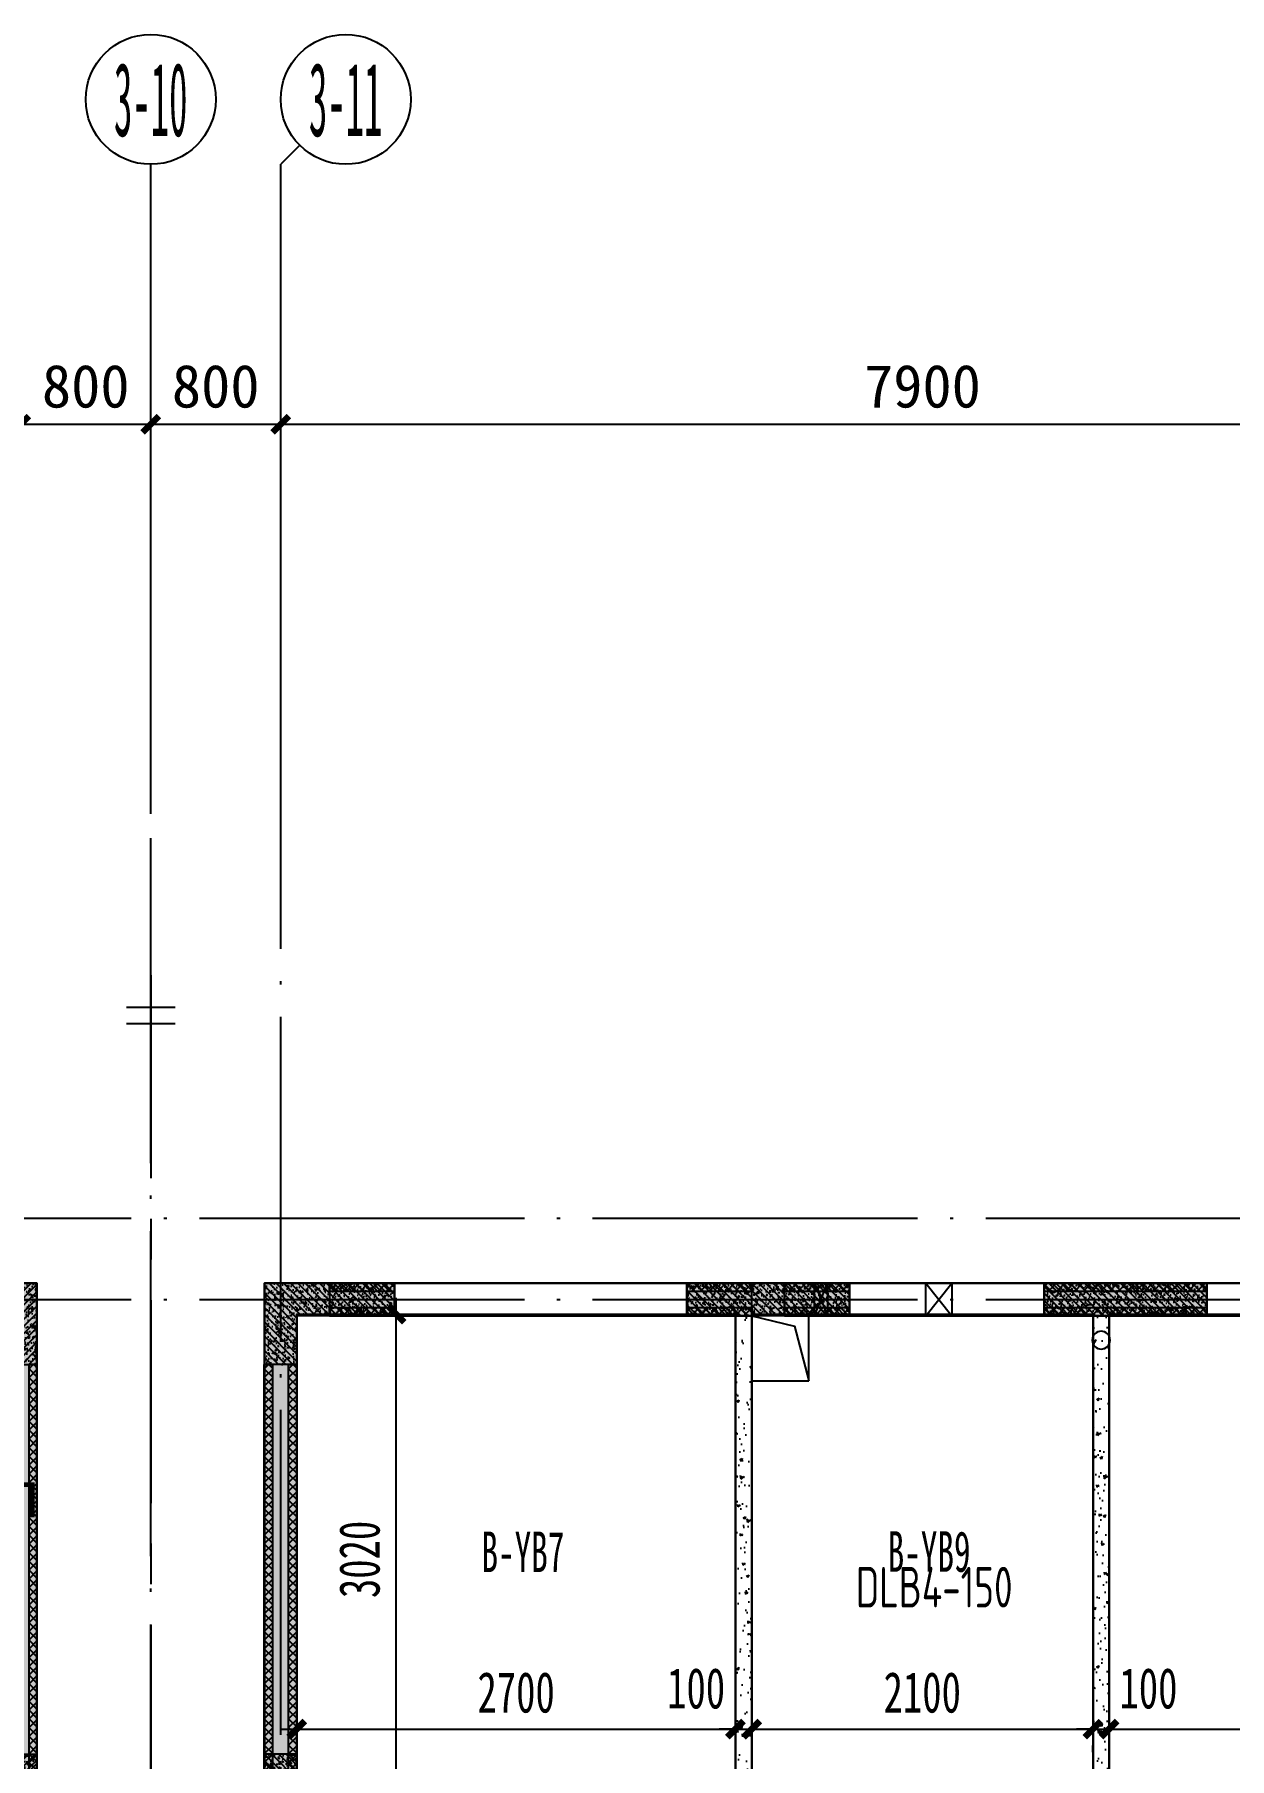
# Model space of a CAD drawing. Extents: x -3200779283 to -8106663, y 659664 to 1123462.
# Drawn here: x -8150515 to -8143160, y 775144 to 785759 of the extents above; entities that cross this region are included whole.
import ezdxf
from ezdxf.enums import TextEntityAlignment as Align
from ezdxf.xclip import XClip

# ---------------------------------------------------------------- set-up
doc = ezdxf.new("R2010")
doc.units = 0
doc.header["$LTSCALE"] = 1000
doc.header["$MEASUREMENT"] = 0
doc.header["$XCLIPFRAME"] = 0
for name, pattern in [('120-墙体$0$CENTER2', [1.125, 0.75, -0.125, 0.125, -0.125]), ('120-墙体$0$CONTINOUS', [0]), ('3#-轴线$0$DOTE', [2.42, 2, -0.2, 0.02, -0.2]), ('3#4#5#$0$DASH', [0.35, 0.25, -0.1]), ('4#-标准层$0$CENTER', [2, 1.25, -0.25, 0.25, -0.25]), ('DASH', [0.35, 0.25, -0.1])]:
    doc.linetypes.add(name, pattern=pattern)
doc.layers.get('Defpoints').update_dxf_attribs({"color": 30, "linetype": 'DASH'})
for name, color, linetype in [('120-墙体$0$DUCT-排烟中心线', 5, '120-墙体$0$CENTER2'), ('120-墙体$0$DUCT-排烟管', 2, 'Continuous'), ('120-墙体$0$DUCT-送风中心线', 5, '120-墙体$0$CENTER2'), ('120-墙体$0$DUCT-送风管', 4, 'Continuous'), ('120-墙体$0$S-SLAB-HOLE', 5, 'Continuous'), ('120-墙体$0$S-WALL', 40, 'Continuous'), ('120-墙体$0$S-WALL-BEAM', 120, 'Continuous'), ('120-墙体$0$S-WALL-COLU', 252, '120-墙体$0$CONTINOUS'), ('120-墙体$0$S-WALL-COLU-HATC', 16, 'Continuous'), ('120-墙体$0$S-WALL-HATC', 253, 'Continuous'), ('120-墙体$0$提结构条件', 7, 'Continuous'), ('120-墙体$0$暖-首层和标准层暖通套管_TZ$0$H-暖洞-剪力墙', 6, 'Continuous'), ('120-墙体$0$暖-首层和标准层暖通套管_TZ$0$H-暖洞-穿梁', 3, 'Continuous'), ('3#-轴线$0$3#-轴号$0$A-ANNO-AXIS-CIRC', 3, 'Continuous'), ('3#-轴线$0$3#-轴号$0$A-ANNO-AXIS-TEXT', 7, 'Continuous'), ('3#-轴线$0$3#-轴号$0$A-ANNO-DIMS', 3, 'Continuous'), ('3#-轴线$0$A-ANNO-DOTE', 10, '3#-轴线$0$DOTE'), ('3#-轴线$0$AXIS_TEXT', 7, 'Continuous'), ('3#4#5#$0$PC-SLAB', 6, '3#4#5#$0$DASH'), ('3#4#5#$0$S-ANNO-TEXT', 7, 'Continuous'), ('3#4#5#$0$S-DIMS-SLAB', 120, 'Continuous'), ('3#4#5#$0$S-PC-FQ-WYQ', 4, 'Continuous'), ('3#4#5#$0$S-PC-SLAB', 6, 'Continuous'), ('3#4#5#$0$S-WALL-HATC', 253, 'Continuous'), ('3#4#5#$0$可计入现浇段', 60, 'Continuous'), ('3#4#5#模板$0$S-SLAB-TEXT', 120, 'Continuous'), ('4#-标准层$0$THIN', 7, 'Continuous'), ('S-REIN', 1, 'Continuous')]:
    doc.layers.add(name, color=color, linetype=linetype)
doc.layers.add('楼板正筋文字', color=7, linetype='Continuous', lineweight=18)
doc.styles.add('3#-轴线$0$3#-轴号$0$_TCH_AXIS', font='')
doc.styles.add('3#-轴线$0$3#-轴号$0$_TCH_DIM_T3', font='')
doc.styles.add('3#-轴线$0$COMPLEX', font='COMPLEX')
doc.styles.add('3#4#5#$0$外部参照 1$0$宋体', font='', dxfattribs={"width": 0.8})
doc.styles.add('3#4#5#$0$楷体', font='', dxfattribs={"width": 0.7})
doc.styles.add('3#4#5#模板$0$TSSD_Rein', font='tssdeng.shx', dxfattribs={"width": 0.7, "bigfont": 'hztxt.shx'})
doc.styles.get('3#-轴线$0$3#-轴号$0$_TCH_AXIS').set_extended_font_data('SimSun')
doc.styles.get('3#-轴线$0$3#-轴号$0$_TCH_DIM_T3').set_extended_font_data('SimSun')
doc.styles.get('3#4#5#$0$外部参照 1$0$宋体').set_extended_font_data('SimSun')
doc.styles.get('3#4#5#$0$楷体').set_extended_font_data('KaiTi_GB2312')
doc.dimstyles.new('3#-轴线$0$3#-轴号$0$_TCH_ARCH&&100', dxfattribs={"dimtxt": 264.345992, "dimasz": 100, "dimexe": 250, "dimexo": 300, "dimgap": 100, "dimtad": 1, "dimdec": 0, "dimzin": 0, "dimdsep": 46, "dimtxsty": '3#-轴线$0$3#-轴号$0$_TCH_DIM_T3', "dimblk": '3#-轴线$0$3#-轴号$0$_ArchTick', "dimcen": 0.09, "dimclrt": 7, "dimazin": 2, "dimtfac": 1, "dimtdec": 0, "dimtix": 1, "dimtmove": 2, "dimatfit": 3, "dimfxl": 100, "dimtolj": 1, "dimtzin": 0, "dimarcsym": 0})
doc.dimstyles.new('3#4#5#$0$TSSD_100_100', dxfattribs={"dimtxt": 250, "dimasz": 100, "dimexe": 100, "dimexo": 250, "dimgap": 100, "dimtad": 1, "dimdec": 0, "dimzin": 0, "dimdsep": 46, "dimtxsty": '3#4#5#$0$楷体', "dimblk": '3#4#5#$0$_ArchTick', "dimcen": 0, "dimdle": 100, "dimclrt": 7, "dimadec": 0, "dimazin": 0, "dimtfac": 1, "dimtdec": 0, "dimtix": 1, "dimtmove": 2, "dimatfit": 3, "dimfxl": 1, "dimtolj": 1, "dimtzin": 0, "dimarcsym": 0})

# ---------------------------------------------------------------- blocks, each defined once
blk = doc.blocks.new('ban')
at = {"layer": 'S-REIN', "const_width": 30}
blk.add_lwpolyline([(19100, 9510), (19100, 9710), (20170, 9710), (20170, 9510)], dxfattribs=at)
blk = doc.blocks.new('3#4#5#模板$0$banhou-1')
at = {"layer": '3#4#5#模板$0$S-SLAB-TEXT', "style": '3#4#5#模板$0$TSSD_Rein', "width": 0.7}
blk.add_text('DLB4-150', height=250, dxfattribs=at).set_placement((86001, 30517), align=Align.BOTTOM_LEFT)
blk = doc.blocks.new('3#4#5#$0$B-YWQ4')
at = {"layer": '3#4#5#$0$S-PC-FQ-WYQ'}
h = blk.add_hatch(dxfattribs=at)
h.set_pattern_fill('ANSI37', color=256, scale=12, angle=180)
h.set_pattern_definition([(225, (-649357.165, -531964.018), (26.9407684, -26.9407684), []), (315, (-649357.165, -531964.018), (26.9407684, 26.9407684), [])])
h.paths.add_polyline_path([(-135006, 329838), (-135006, 329888), (-135606, 329888), (-135606, 329838)])
h = blk.add_hatch(dxfattribs=at)
h.set_pattern_fill('ANSI37', color=256, scale=12, angle=180)
h.set_pattern_definition([(225, (-646857.172, -531964.016), (26.9407684, -26.9407684), []), (315, (-646857.172, -531964.016), (26.9407684, 26.9407684), [])])
h.paths.add_polyline_path([(-132506, 329838), (-132506, 329888), (-133506, 329888), (-133506, 329838)])
h = blk.add_hatch(dxfattribs=at)
h.set_pattern_fill('ANSI37', color=256, scale=12, angle=180)
h.set_pattern_definition([(225, (-644507.274, -531964.016), (26.9407684, -26.9407684), []), (315, (-644507.274, -531964.016), (26.9407684, 26.9407684), [])])
h.paths.add_polyline_path([(-130906, 329838), (-130906, 329888), (-131306, 329888), (-131306, 329838)])
h = blk.add_hatch(dxfattribs=at)
h.set_pattern_fill('ANSI37', color=256, scale=12, angle=180)
h.set_pattern_definition([(225, (-649357.165, -532114.018), (26.9407684, -26.9407684), []), (315, (-649357.165, -532114.018), (26.9407684, 26.9407684), [])])
h.paths.add_polyline_path([(-135006, 329688), (-135006, 329738), (-135606, 329738), (-135606, 329688)])
h = blk.add_hatch(dxfattribs=at)
h.set_pattern_fill('ANSI37', color=256, scale=12, angle=180)
h.set_pattern_definition([(225, (-646857.172, -532114.016), (26.9407684, -26.9407684), []), (315, (-646857.172, -532114.016), (26.9407684, 26.9407684), [])])
h.paths.add_polyline_path([(-132506, 329688), (-132506, 329738), (-133506, 329738), (-133506, 329688)])
h = blk.add_hatch(dxfattribs=at)
h.set_pattern_fill('ANSI37', color=256, scale=12, angle=180)
h.set_pattern_definition([(225, (-644507.274, -532114.016), (26.9407684, -26.9407684), []), (315, (-644507.274, -532114.016), (26.9407684, 26.9407684), [])])
h.paths.add_polyline_path([(-130906, 329688), (-130906, 329738), (-131306, 329738), (-131306, 329688)])
for points in [[(-135006, 329838), (-135006, 329888), (-135606, 329888), (-135606, 329838)], [(-135606, 329688), (-135606, 329888), (-135006, 329888), (-135006, 329688)], [(-135006, 329888), (-133506, 329888), (-133506, 329688), (-135006, 329688)], [(-132506, 329838), (-132506, 329888), (-133506, 329888), (-133506, 329838)], [(-133506, 329688), (-133506, 329888), (-132506, 329888), (-132506, 329688)], [(-132506, 329888), (-131306, 329888), (-131306, 329688), (-132506, 329688)], [(-130906, 329838), (-130906, 329888), (-131306, 329888), (-131306, 329838)], [(-131306, 329688), (-131306, 329888), (-130906, 329888), (-130906, 329688)], [(-135006, 329688), (-135006, 329738), (-135606, 329738), (-135606, 329688)], [(-132506, 329688), (-132506, 329738), (-133506, 329738), (-133506, 329688)], [(-130906, 329688), (-130906, 329738), (-131306, 329738), (-131306, 329688)]]:
    blk.add_lwpolyline(points, close=True, dxfattribs=at)
blk = doc.blocks.new('3#4#5#$0$B-YWQ5')
at = {"layer": '3#4#5#$0$S-PC-FQ-WYQ'}
h = blk.add_hatch(dxfattribs=at)
h.set_pattern_fill('ANSI37', color=256, scale=12, angle=180)
h.set_pattern_definition([(225, (-643907.263, -531964.016), (26.9407684, -26.9407684), []), (315, (-643907.263, -531964.016), (26.9407684, 26.9407684), [])])
h.paths.add_polyline_path([(-130306, 329838), (-130306, 329888), (-130706, 329888), (-130706, 329838)])
h = blk.add_hatch(dxfattribs=at)
h.set_pattern_fill('ANSI37', color=256, scale=12, angle=180)
h.set_pattern_definition([(225, (-641707.172, -531964.02), (26.9407684, -26.9407684), []), (315, (-641707.172, -531964.02), (26.9407684, 26.9407684), [])])
h.paths.add_polyline_path([(-128106, 329838), (-128106, 329888), (-128506, 329888), (-128506, 329838)])
h = blk.add_hatch(dxfattribs=at)
h.set_pattern_fill('ANSI37', color=256, scale=12, angle=180)
h.set_pattern_definition([(225, (-643907.263, -532114.016), (26.9407684, -26.9407684), []), (315, (-643907.263, -532114.016), (26.9407684, 26.9407684), [])])
h.paths.add_polyline_path([(-130306, 329688), (-130306, 329738), (-130706, 329738), (-130706, 329688)])
h = blk.add_hatch(dxfattribs=at)
h.set_pattern_fill('ANSI37', color=256, scale=12, angle=180)
h.set_pattern_definition([(225, (-641707.172, -532114.02), (26.9407684, -26.9407684), []), (315, (-641707.172, -532114.02), (26.9407684, 26.9407684), [])])
h.paths.add_polyline_path([(-128106, 329688), (-128106, 329738), (-128506, 329738), (-128506, 329688)])
for points in [[(-130306, 329838), (-130306, 329888), (-130706, 329888), (-130706, 329838)], [(-130706, 329688), (-130706, 329888), (-130306, 329888), (-130306, 329688)], [(-130306, 329888), (-128506, 329888), (-128506, 329688), (-130306, 329688)], [(-128106, 329838), (-128106, 329888), (-128506, 329888), (-128506, 329838)], [(-128506, 329688), (-128506, 329888), (-128106, 329888), (-128106, 329688)], [(-130306, 329688), (-130306, 329738), (-130706, 329738), (-130706, 329688)], [(-128106, 329688), (-128106, 329738), (-128506, 329738), (-128506, 329688)]]:
    blk.add_lwpolyline(points, close=True, dxfattribs=at)
blk = doc.blocks.new('3#4#5#$0$B-YWQ6')
at = {"layer": '3#4#5#$0$S-PC-FQ-WYQ'}
h = blk.add_hatch(dxfattribs=at)
h.set_pattern_fill('ANSI37', color=256, scale=12, angle=90)
h.set_pattern_definition([(135, (-989707.843, 842389.808), (-26.9407684, -26.9407684), []), (225, (-989707.843, 842389.808), (26.9407684, -26.9407684), [])])
h.paths.add_polyline_path([(-127905, 326688), (-127855, 326688), (-127855, 329388), (-127905, 329388)])
h.paths.add_polyline_path([(-127855, 326488), (-127905, 326488), (-127905, 326388), (-127855, 326388)])
h = blk.add_hatch(dxfattribs=at)
h.set_pattern_fill('ANSI37', color=256, scale=12, angle=90)
h.set_pattern_definition([(135, (-989557.843, 842389.808), (-26.9407684, -26.9407684), []), (225, (-989557.843, 842389.808), (26.9407684, -26.9407684), [])])
h.paths.add_polyline_path([(-127755, 326388), (-127705, 326388), (-127705, 329388), (-127755, 329388)])
h = blk.add_hatch(dxfattribs=at)
h.set_pattern_fill('ANSI37', color=256, scale=12, angle=90)
h.set_pattern_definition([(135, (-989707.604, 838589.808), (-26.9407684, -26.9407684), []), (225, (-989707.604, 838589.808), (26.9407684, -26.9407684), [])])
h.paths.add_polyline_path([(-127905, 325038), (-127855, 325038), (-127855, 325688), (-127905, 325688)])
h = blk.add_hatch(dxfattribs=at)
h.set_pattern_fill('ANSI37', color=256, scale=12, angle=90)
h.set_pattern_definition([(135, (-989557.604, 838589.808), (-26.9407684, -26.9407684), []), (225, (-989557.604, 838589.808), (26.9407684, -26.9407684), [])])
h.paths.add_polyline_path([(-127755, 325038), (-127705, 325038), (-127705, 325688), (-127755, 325688)])
for p, q in [((-127906, 326688), (-127855, 326688)), ((-127905, 326488), (-127855, 326488))]:
    blk.add_line(p, q, dxfattribs=at)
blk.add_lwpolyline([(-127855, 326688), (-127855, 329388), (-127905, 329388), (-127905, 326388), (-127855, 326388), (-127855, 326488)], dxfattribs=at)
for points in [[(-127905, 329388), (-127705, 329388), (-127705, 326388), (-127905, 326388)], [(-127755, 326388), (-127705, 326388), (-127705, 329388), (-127755, 329388)], [(-127905, 326388), (-127705, 326388), (-127705, 325688), (-127905, 325688)], [(-127905, 325038), (-127855, 325038), (-127855, 325688), (-127905, 325688)], [(-127905, 325688), (-127705, 325688), (-127705, 325038), (-127905, 325038)], [(-127755, 325038), (-127705, 325038), (-127705, 325688), (-127755, 325688)]]:
    blk.add_lwpolyline(points, close=True, dxfattribs=at)
blk = doc.blocks.new('3#4#5#$0$A$C53EF3948')
at = {"layer": '3#4#5#$0$可计入现浇段'}
blk.add_lwpolyline([(24699, 0), (24699, 0), (24699, 0), (24899, 0), (24899, 0), (24899, 0), (24899, -200), (24699, -200), (24699, 0)], dxfattribs=at)
at = {"layer": '3#4#5#$0$S-PC-FQ-WYQ', "xscale": -1}
for name, p in [('3#4#5#$0$B-YWQ5', (-106006, -329888)), ('3#4#5#$0$B-YWQ4', (-106006, -329888)), ('3#4#5#$0$B-YWQ6', (-106006, -329889))]:
    blk.add_blockref(name, p, dxfattribs=at)
at = {"layer": '3#4#5#$0$S-PC-FQ-WYQ'}
blk.add_blockref('3#4#5#$0$B-YWQ6', (148005, -329889), dxfattribs=at)
blk = doc.blocks.new('3#4#5#$0$ban3')
at = {"layer": '3#4#5#$0$S-WALL-HATC', "ltscale": 100}
h = blk.add_hatch(dxfattribs=at)
h.set_pattern_fill('AR-CONC', color=256, scale=25, angle=-270, style=0)
h.set_pattern_definition([(140, (0, 0), (15.688034, 179.315046), [18.75, -206.25]), (85, (0, 0), (-188.04803, -34.68783), [15, -165]), (190.4514, (1.3, 14.94), (-172.359886, 144.627345), [15.93505, -175.28553]), (136.1842, (-50, 0), (41.37975, 266.81026), [28.125, -309.375]), (186.6356, (-46.55, 22.23), (-243.52947, 233.66568), [23.90257, -262.92825]), (81.1842, (-50, 0), (-243.52965, 233.66549), [22.5, -247.5]), (111, (-37.5, 25), (100.654723, 149.226763), [18.75, -206.25]), (56, (-37.5, 25), (-181.28751, 60.82883), [15, -165]), (161.4514, (-29.11, 37.44), (-80.632624, 210.05566), [15.93505, -175.28553]), (127.5, (0, 0), (-83.2234635, 3.039964), [0, -163, 0, -167.5, 0, -165.625]), (97.5, (0, 0), (-98.602928, 65.767384), [0, -95.5, 0, -159.25, 0, -63.125]), (57.5, (0, -55.75), (5.638718, 133.455609), [0, -62.5, 0, -195, 0, -258.75]), (47.5, (0, -80.75), (-25.026246, 145.796542), [0, -81.25, 0, -129.5, 0, -183.75])])
h.paths.add_polyline_path([(-216732, 412975), (-216832, 412975), (-216832, 409975), (-216732, 409975)])
h.paths.add_polyline_path([(-214532, 412975), (-214632, 412975), (-214632, 409975), (-214532, 409975)])
at = {"layer": '3#4#5#$0$S-PC-SLAB'}
for points in [[(-216832, 409965), (-216832, 412985), (-219532, 412985), (-219532, 409965)], [(-214632, 409965), (-214632, 412985), (-216732, 412985), (-216732, 409965)], [(-211832, 409965), (-211832, 412985), (-214532, 412985), (-214532, 409965)]]:
    blk.add_lwpolyline(points, close=True, dxfattribs=at)
at = {"layer": '3#4#5#$0$S-WALL-HATC', "ltscale": 100}
for points in [[(-216732, 409975), (-216732, 412975), (-216832, 412975), (-216832, 409975)], [(-214532, 409975), (-214532, 412975), (-214632, 412975), (-214632, 409975)]]:
    blk.add_lwpolyline(points, close=True, dxfattribs=at)
blk = doc.blocks.new('3#4#5#$0$_ArchTick')
at = {"color": 0, "linetype": 'ByBlock', "const_width": 0.4}
blk.add_lwpolyline([(-0.5, -0.5), (0.5, 0.5)], dxfattribs=at)
blk = doc.blocks.new('*D807')
at = {"layer": '3#4#5#$0$S-DIMS-SLAB', "color": 0, "lineweight": -2, "transparency": 16777216}
for p, q in [((173696, 163030), (176596, 163030)), ((173796, 162888), (173796, 162930)), ((176496, 162888), (176496, 162930))]:
    blk.add_line(p, q, dxfattribs=at)
at = {"layer": 'Defpoints', "color": 0, "transparency": 16777216}
for p in [(173796, 163138), (176496, 163138), (176496, 163030)]:
    blk.add_point(p, dxfattribs=at)
at = {"layer": '3#4#5#$0$S-DIMS-SLAB', "color": 0, "lineweight": -2, "transparency": 16777216, "xscale": 100, "yscale": 100, "zscale": 100, "rotation": 180}
blk.add_blockref('3#4#5#$0$_ArchTick', (173796, 163030), dxfattribs=at)
at = {"layer": '3#4#5#$0$S-DIMS-SLAB', "color": 0, "lineweight": -2, "transparency": 16777216, "xscale": 100, "yscale": 100, "zscale": 100}
blk.add_blockref('3#4#5#$0$_ArchTick', (176496, 163030), dxfattribs=at)
at = {"layer": '3#4#5#$0$S-DIMS-SLAB', "color": 7, "transparency": 16777216, "insert": (175146, 163255), "char_height": 250, "attachment_point": 5, "style": '3#4#5#$0$楷体'}
blk.add_mtext('\\A1;2700', dxfattribs=at)
blk = doc.blocks.new('*D816')
at = {"layer": '3#4#5#$0$S-DIMS-SLAB', "color": 0, "lineweight": -2, "transparency": 16777216}
for p, q in [((169408, 162465), (169408, 165685)), ((169046, 165585), (169508, 165585)), ((169046, 162565), (169508, 162565))]:
    blk.add_line(p, q, dxfattribs=at)
at = {"layer": 'Defpoints', "color": 0, "transparency": 16777216}
for p in [(168796, 165585), (169408, 165585), (168796, 162565)]:
    blk.add_point(p, dxfattribs=at)
at = {"layer": '3#4#5#$0$S-DIMS-SLAB', "color": 0, "lineweight": -2, "transparency": 16777216, "xscale": 100, "yscale": 100, "zscale": 100}
for p, rotation in [((169408, 165585), 90), ((169408, 162565), 270)]:
    blk.add_blockref('3#4#5#$0$_ArchTick', p, dxfattribs=dict(at, rotation=rotation))
at = {"layer": '3#4#5#$0$S-DIMS-SLAB', "color": 7, "transparency": 16777216, "insert": (169183, 164075), "char_height": 250, "attachment_point": 5, "rotation": 90, "style": '3#4#5#$0$楷体'}
blk.add_mtext('\\A1;3020', dxfattribs=at)
blk = doc.blocks.new('*D818')
at = {"layer": '3#4#5#$0$S-DIMS-SLAB', "color": 0, "lineweight": -2, "transparency": 16777216}
for p, q in [((173696, 163030), (173596, 163030)), ((173696, 163030), (173796, 163030)), ((173796, 163030), (173896, 163030)), ((173696, 162888), (173696, 162930)), ((173796, 162888), (173796, 162930))]:
    blk.add_line(p, q, dxfattribs=at)
at = {"layer": 'Defpoints', "color": 0, "transparency": 16777216}
for p in [(173696, 163138), (173796, 163138), (173796, 163030)]:
    blk.add_point(p, dxfattribs=at)
at = {"layer": '3#4#5#$0$S-DIMS-SLAB', "color": 0, "lineweight": -2, "transparency": 16777216, "xscale": 100, "yscale": 100, "zscale": 100}
blk.add_blockref('3#4#5#$0$_ArchTick', (173696, 163030), dxfattribs=at)
at = {"layer": '3#4#5#$0$S-DIMS-SLAB', "color": 0, "lineweight": -2, "transparency": 16777216, "xscale": 100, "yscale": 100, "zscale": 100, "rotation": 180}
blk.add_blockref('3#4#5#$0$_ArchTick', (173796, 163030), dxfattribs=at)
at = {"layer": '3#4#5#$0$S-DIMS-SLAB', "color": 7, "transparency": 16777216, "insert": (174038, 163280), "char_height": 250, "attachment_point": 5, "style": '3#4#5#$0$楷体'}
blk.add_mtext('\\A1;100', dxfattribs=at)
blk = doc.blocks.new('*D819')
at = {"layer": '3#4#5#$0$S-DIMS-SLAB', "color": 0, "lineweight": -2, "transparency": 16777216}
for p, q in [((171496, 163030), (173796, 163030)), ((171596, 162888), (171596, 162930)), ((173696, 162888), (173696, 162930))]:
    blk.add_line(p, q, dxfattribs=at)
at = {"layer": 'Defpoints', "color": 0, "transparency": 16777216}
for p in [(171596, 163138), (173696, 163138), (173696, 163030)]:
    blk.add_point(p, dxfattribs=at)
at = {"layer": '3#4#5#$0$S-DIMS-SLAB', "color": 0, "lineweight": -2, "transparency": 16777216, "xscale": 100, "yscale": 100, "zscale": 100, "rotation": 180}
blk.add_blockref('3#4#5#$0$_ArchTick', (171596, 163030), dxfattribs=at)
at = {"layer": '3#4#5#$0$S-DIMS-SLAB', "color": 0, "lineweight": -2, "transparency": 16777216, "xscale": 100, "yscale": 100, "zscale": 100}
blk.add_blockref('3#4#5#$0$_ArchTick', (173696, 163030), dxfattribs=at)
at = {"layer": '3#4#5#$0$S-DIMS-SLAB', "color": 7, "transparency": 16777216, "insert": (172646, 163255), "char_height": 250, "attachment_point": 5, "style": '3#4#5#$0$楷体'}
blk.add_mtext('\\A1;2100', dxfattribs=at)
blk = doc.blocks.new('*D820')
at = {"layer": '3#4#5#$0$S-DIMS-SLAB', "color": 0, "lineweight": -2, "transparency": 16777216}
for p, q in [((171496, 163030), (171396, 163030)), ((171496, 163030), (171596, 163030)), ((171596, 163030), (171696, 163030)), ((171496, 162888), (171496, 162930)), ((171596, 162888), (171596, 162930))]:
    blk.add_line(p, q, dxfattribs=at)
at = {"layer": 'Defpoints', "color": 0, "transparency": 16777216}
for p in [(171496, 163138), (171596, 163138), (171596, 163030)]:
    blk.add_point(p, dxfattribs=at)
at = {"layer": '3#4#5#$0$S-DIMS-SLAB', "color": 0, "lineweight": -2, "transparency": 16777216, "xscale": 100, "yscale": 100, "zscale": 100}
blk.add_blockref('3#4#5#$0$_ArchTick', (171496, 163030), dxfattribs=at)
at = {"layer": '3#4#5#$0$S-DIMS-SLAB', "color": 0, "lineweight": -2, "transparency": 16777216, "xscale": 100, "yscale": 100, "zscale": 100, "rotation": 180}
blk.add_blockref('3#4#5#$0$_ArchTick', (171596, 163030), dxfattribs=at)
at = {"layer": '3#4#5#$0$S-DIMS-SLAB', "color": 7, "transparency": 16777216, "insert": (171254, 163280), "char_height": 250, "attachment_point": 5, "style": '3#4#5#$0$楷体'}
blk.add_mtext('\\A1;100', dxfattribs=at)
blk = doc.blocks.new('*D821')
at = {"layer": '3#4#5#$0$S-DIMS-SLAB', "color": 0, "lineweight": -2, "transparency": 16777216}
for p, q in [((168696, 163030), (171596, 163030)), ((168796, 162888), (168796, 162930)), ((171496, 162888), (171496, 162930))]:
    blk.add_line(p, q, dxfattribs=at)
at = {"layer": 'Defpoints', "color": 0, "transparency": 16777216}
for p in [(168796, 163138), (171496, 163138), (171496, 163030)]:
    blk.add_point(p, dxfattribs=at)
at = {"layer": '3#4#5#$0$S-DIMS-SLAB', "color": 0, "lineweight": -2, "transparency": 16777216, "xscale": 100, "yscale": 100, "zscale": 100, "rotation": 180}
blk.add_blockref('3#4#5#$0$_ArchTick', (168796, 163030), dxfattribs=at)
at = {"layer": '3#4#5#$0$S-DIMS-SLAB', "color": 0, "lineweight": -2, "transparency": 16777216, "xscale": 100, "yscale": 100, "zscale": 100}
blk.add_blockref('3#4#5#$0$_ArchTick', (171496, 163030), dxfattribs=at)
at = {"layer": '3#4#5#$0$S-DIMS-SLAB', "color": 7, "transparency": 16777216, "insert": (170146, 163255), "char_height": 250, "attachment_point": 5, "style": '3#4#5#$0$楷体'}
blk.add_mtext('\\A1;2700', dxfattribs=at)
blk = doc.blocks.new('120-墙体$0$retert')
at = {"layer": '120-墙体$0$暖-首层和标准层暖通套管_TZ$0$H-暖洞-剪力墙'}
for p, q in [((55013, 61029), (54813, 61188)), ((54813, 61029), (55013, 61188))]:
    blk.add_line(p, q, dxfattribs=at)
blk.add_lwpolyline([(55013, 61029), (55013, 61188), (54813, 61188), (54813, 61029)], close=True, dxfattribs=at)
blk = doc.blocks.new('120-墙体$0$ewrewr')
at = {"layer": '120-墙体$0$暖-首层和标准层暖通套管_TZ$0$H-暖洞-穿梁', "color": 2}
for p, q in [((54898, 62306), (54818, 62106)), ((54898, 62106), (54818, 62306))]:
    blk.add_line(p, q, dxfattribs=at)
blk.add_lwpolyline([(54898, 62306), (54818, 62306), (54818, 62106), (54898, 62106)], close=True, dxfattribs=at)
blk = doc.blocks.new('120-墙体$0$tretyyt')
at = {"layer": '120-墙体$0$暖-首层和标准层暖通套管_TZ$0$H-暖洞-穿梁', "color": 5}
for p, q in [((52498, 59305), (52298, 59385)), ((52298, 59305), (52498, 59385))]:
    blk.add_line(p, q, dxfattribs=at)
blk.add_lwpolyline([(52498, 59305), (52498, 59385), (52298, 59385), (52298, 59305)], close=True, dxfattribs=at)
blk = doc.blocks.new('120-墙体$0$rtret')
at = {"layer": '120-墙体$0$暖-首层和标准层暖通套管_TZ$0$H-暖洞-穿梁', "color": 3}
for p, q in [((53777, 61921), (53618, 61721)), ((53777, 61721), (53618, 61921))]:
    blk.add_line(p, q, dxfattribs=at)
blk.add_lwpolyline([(53777, 61921), (53618, 61921), (53618, 61721), (53777, 61721)], close=True, dxfattribs=at)
blk = doc.blocks.new('120-墙体$0$A$Ca94620f4')
at = {"layer": '120-墙体$0$DUCT-排烟中心线'}
for p, q in [((-6300, -2951), (-6300, -3249)), ((-4600, -2951), (-4600, -3249)), ((-4400, -2951), (-4400, -3249)), ((-548, -2951), (-548, -3249)), ((-2258, -4100), (-2557, -4100)), ((-2258, -4300), (-2557, -4300))]:
    blk.add_line(p, q, dxfattribs=at)
at = {"layer": '120-墙体$0$DUCT-排烟管'}
for p, q in [((-6332, -2951), (-6332, -3249)), ((-6267, -2951), (-6332, -2951)), ((-6267, -3249), (-6267, -2951)), ((-4633, -2951), (-4633, -3249)), ((-4568, -2951), (-4633, -2951)), ((-4568, -3249), (-4568, -2951)), ((-4433, -2951), (-4433, -3249)), ((-4368, -2951), (-4433, -2951)), ((-4368, -3249), (-4368, -2951)), ((-580, -2951), (-580, -3249)), ((-515, -2951), (-580, -2951)), ((-515, -3249), (-515, -2951)), ((-6332, -3249), (-6267, -3249)), ((-4633, -3249), (-4568, -3249)), ((-4433, -3249), (-4368, -3249)), ((-580, -3249), (-515, -3249)), ((-2258, -4068), (-2557, -4068)), ((-2557, -4068), (-2557, -4133)), ((-2557, -4133), (-2258, -4133)), ((-2258, -4133), (-2258, -4068)), ((-2258, -4268), (-2557, -4268)), ((-2557, -4268), (-2557, -4333)), ((-2557, -4333), (-2258, -4333)), ((-2258, -4333), (-2258, -4268))]:
    blk.add_line(p, q, dxfattribs=at)
at = {"layer": '120-墙体$0$DUCT-送风中心线'}
for p, q in [((-6550, -2964), (-6550, -3231)), ((-948, -2964), (-948, -3231)), ((-748, -2964), (-748, -3231))]:
    blk.add_line(p, q, dxfattribs=at)
at = {"layer": '120-墙体$0$DUCT-送风管'}
for p, q in [((-6590, -2964), (-6590, -3231)), ((-6510, -2964), (-6590, -2964)), ((-6510, -3231), (-6510, -2964)), ((-788, -2964), (-788, -3231)), ((-708, -2964), (-788, -2964)), ((-708, -3231), (-708, -2964)), ((-6590, -3231), (-6510, -3231)), ((-788, -3231), (-708, -3231))]:
    blk.add_line(p, q, dxfattribs=at)
at = {"layer": '120-墙体$0$提结构条件', "color": 3}
for p, q in [((-988, -3231), (-988, -2964)), ((-988, -2964), (-908, -2964)), ((-908, -2964), (-908, -3231)), ((-908, -3231), (-988, -3231))]:
    blk.add_line(p, q, dxfattribs=at)
at = {"layer": '120-墙体$0$暖-首层和标准层暖通套管_TZ$0$H-暖洞-穿梁', "color": 6}
for p, q in [((-3824, -3000), (-3474, -3200)), ((-3824, -3200), (-3474, -3000))]:
    blk.add_line(p, q, dxfattribs=at)
blk.add_lwpolyline([(-3824, -3000), (-3474, -3000), (-3474, -3200), (-3824, -3200)], close=True, dxfattribs=at)
at = {"layer": '120-墙体$0$提结构条件', "rotation": 90}
for name, p in [('120-墙体$0$tretyyt', (51870, -52298)), ('120-墙体$0$retert', (57308, -54813))]:
    blk.add_blockref(name, p, dxfattribs=at)
at = {"layer": '120-墙体$0$提结构条件', "xscale": -1}
blk.add_blockref('120-墙体$0$rtret', (47548, -61722), dxfattribs=at)
at = {"layer": '120-墙体$0$提结构条件'}
blk.add_blockref('120-墙体$0$ewrewr', (-57933, -62106), dxfattribs=at)
blk = doc.blocks.new('120-墙体$0$A$C8f34f6bc')
at = {"layer": '120-墙体$0$S-SLAB-HOLE'}
for p, q in [((-3150, -400), (-3150, 0)), ((-2800, -400), (-2800, 0)), ((-2800, -400), (-3150, -400))]:
    blk.add_line(p, q, dxfattribs=at)
for points in [[(-2800, 0), (-3062, -64), (-3150, -400)], [(0, -5000), (-248, -4897), (-350, -4650)]]:
    blk.add_lwpolyline(points, dxfattribs=at)
blk.add_lwpolyline([(-350, -5000), (-350, -4650), (0, -4650), (0, -5000)], close=True, dxfattribs=at)
for centre, radius in [((-4950, -150), 55), ((-230, -4580), 50)]:
    blk.add_circle(centre, radius, dxfattribs=at)
blk = doc.blocks.new('120-墙体')
at = {"layer": '120-墙体$0$S-WALL-COLU-HATC'}
h = blk.add_hatch(dxfattribs=at)
h.set_pattern_fill('AR-CONC', color=256, scale=10)
h.set_pattern_definition([(50, (-3104.75, -241007.814), (71.726018, -6.275213), [7.5, -82.5]), (355, (-3104.75, -241007.814), (-13.875133, 75.219213), [6, -66]), (100.4514, (-3098.77, -241008.34), (57.850938, 68.943954), [6.37402, -70.114211]), (46.1842, (-3104.75, -240987.81), (106.724105, -16.5519), [11.25, -123.75]), (96.6356, (-3095.86, -240989.19), (93.46627, 97.411787), [9.56103, -105.1713]), (351.1842, (-3104.75, -240987.81), (93.466195, 97.41186), [9, -99]), (21, (-3094.75, -240992.814), (59.690705, -40.261889), [7.5, -82.5]), (326, (-3094.75, -240992.814), (24.331533, 72.515005), [6, -66]), (71.4514, (-3089.775, -240996.17), (84.022263, 32.25305), [6.37402, -70.114211]), (37.5, (-3104.75, -241007.814), (1.2159855, 33.2893854), [0, -65.2, 0, -67, 0, -66.25]), (7.5, (-3104.75, -241007.814), (26.306954, 39.441171), [0, -38.2, 0, -63.7, 0, -25.25]), (327.5, (-3127.05, -241007.814), (53.3822436, -2.2554872), [0, -25, 0, -78, 0, -103.5]), (317.5, (-3137.05, -241007.814), (58.318617, 10.010498), [0, -32.5, 0, -51.8, 0, -73.5])])
h.paths.add_polyline_path([(-5700, -100), (-5700, 100), (-4700, 100), (-4700, -100)])
h = blk.add_hatch(dxfattribs=at)
h.set_pattern_fill('ANSI31', color=256, scale=250, style=0)
h.set_pattern_definition([(45, (-3104.75, -241007.814), (-22.097087, 22.097087), [])])
h.paths.add_polyline_path([(-5700, 100), (-5700, -100), (-4700, -100), (-4700, 100)])
h = blk.add_hatch(dxfattribs=at)
h.set_pattern_fill('AR-CONC', color=256, scale=10)
h.set_pattern_definition([(50, (6590.73, -241007.815), (71.726018, -6.275213), [7.5, -82.5]), (355, (6590.73, -241007.815), (-13.875133, 75.219213), [6, -66]), (100.4514, (6596.705, -241008.34), (57.850938, 68.943954), [6.37402, -70.114211]), (46.1842, (6590.73, -240987.815), (106.724105, -16.5519), [11.25, -123.75]), (96.6356, (6599.62, -240989.19), (93.46627, 97.411787), [9.56103, -105.1713]), (351.1842, (6590.73, -240987.82), (93.466195, 97.41186), [9, -99]), (21, (6600.73, -240992.815), (59.690705, -40.261889), [7.5, -82.5]), (326, (6600.73, -240992.815), (24.331533, 72.515005), [6, -66]), (71.4514, (6605.7, -240996.17), (84.022263, 32.25305), [6.37402, -70.114211]), (37.5, (6590.728, -241007.815), (1.2159855, 33.2893854), [0, -65.2, 0, -67, 0, -66.25]), (7.5, (6590.73, -241007.815), (26.306954, 39.441171), [0, -38.2, 0, -63.7, 0, -25.25]), (327.5, (6568.428, -241007.815), (53.3822436, -2.2554872), [0, -25, 0, -78, 0, -103.5]), (317.5, (6558.43, -241007.815), (58.318617, 10.010498), [0, -32.5, 0, -51.8, 0, -73.5])])
h.paths.add_polyline_path([(-2500, -100), (-2500, 100), (-3500, 100), (-3500, -100)])
h = blk.add_hatch(dxfattribs=at)
h.set_pattern_fill('ANSI31', color=256, scale=250, style=0)
h.set_pattern_definition([(45, (6590.728, -241007.815), (-22.097087, 22.097087), [])])
h.paths.add_polyline_path([(-2500, -100), (-2500, 100), (-3500, 100), (-3500, -100)])
h = blk.add_hatch(dxfattribs=at)
h.set_pattern_fill('AR-CONC', color=256, scale=10)
h.set_pattern_definition([(50, (-6158.425, -240595.61), (71.726018, -6.275213), [7.5, -82.5]), (355, (-6158.425, -240595.61), (-13.875133, 75.219213), [6, -66]), (100.4514, (-6152.45, -240596.135), (57.850938, 68.943954), [6.37402, -70.114211]), (46.1842, (-6158.425, -240575.61), (106.724105, -16.5519), [11.25, -123.75]), (96.6356, (-6149.53, -240576.99), (93.46627, 97.411787), [9.56103, -105.1713]), (351.1842, (-6158.42, -240575.61), (93.466195, 97.41186), [9, -99]), (21, (-6148.425, -240580.61), (59.690705, -40.261889), [7.5, -82.5]), (326, (-6148.425, -240580.61), (24.331533, 72.515005), [6, -66]), (71.4514, (-6143.45, -240583.97), (84.022263, 32.25305), [6.37402, -70.114211]), (37.5, (-6158.425, -240595.612), (1.2159855, 33.2893854), [0, -65.2, 0, -67, 0, -66.25]), (7.5, (-6158.425, -240595.612), (26.306954, 39.441171), [0, -38.2, 0, -63.7, 0, -25.25]), (327.5, (-6180.725, -240595.612), (53.3822436, -2.2554872), [0, -25, 0, -78, 0, -103.5]), (317.5, (-6190.725, -240595.612), (58.318617, 10.010498), [0, -32.5, 0, -51.8, 0, -73.5])])
h.paths.add_polyline_path([(-100, -100), (-100, -400), (100, -400), (100, 100), (-700, 100), (-700, -100)])
h = blk.add_hatch(dxfattribs=at)
h.set_pattern_fill('ANSI31', color=256, scale=250, style=0)
h.set_pattern_definition([(45, (-6158.425, -240595.612), (-22.097087, 22.097087), [])])
h.paths.add_polyline_path([(-100, -100), (-100, -400), (100, -400), (100, 100), (-700, 100), (-700, -100)])
h = blk.add_hatch(dxfattribs=at)
h.set_pattern_fill('AR-CONC', color=256, scale=10, angle=180)
h.set_pattern_definition([(230, (-15637.05, 223941.51), (-71.726018, 6.275213), [7.5, -82.5]), (175, (-15637.05, 223941.51), (13.875133, -75.219213), [6, -66]), (280.4514, (-15643.03, 223942.036), (-57.850938, -68.943954), [6.37402, -70.114211]), (226.1842, (-15637.05, 223921.51), (-106.724105, 16.5519), [11.25, -123.75]), (276.6356, (-15645.95, 223922.89), (-93.46627, -97.411787), [9.56103, -105.1713]), (171.1842, (-15637.05, 223921.51), (-93.466195, -97.41186), [9, -99]), (201, (-15647.05, 223926.51), (-59.690705, 40.261889), [7.5, -82.5]), (146, (-15647.05, 223926.51), (-24.331533, -72.515005), [6, -66]), (251.4514, (-15652.03, 223929.87), (-84.022263, -32.25305), [6.37402, -70.114211]), (217.5, (-15637.052, 223941.513), (-1.2159855, -33.2893854), [0, -65.2, 0, -67, 0, -66.25]), (187.5, (-15637.052, 223941.513), (-26.306954, -39.441171), [0, -38.2, 0, -63.7, 0, -25.25]), (147.5, (-15614.752, 223941.513), (-53.3822436, 2.2554872), [0, -25, 0, -78, 0, -103.5]), (137.5, (-15604.752, 223941.513), (-58.318617, -10.010498), [0, -32.5, 0, -51.8, 0, -73.5])])
h.paths.add_polyline_path([(-100, -3100), (-100, -2800), (100, -2800), (100, -3300), (100, -3400), (-100, -3400), (-100, -3300), (-400, -3300), (-400, -3100)])
h = blk.add_hatch(dxfattribs=at)
h.set_pattern_fill('ANSI31', color=256, scale=250, angle=180, style=0)
h.set_pattern_definition([(225, (-15637.052, 223941.513), (22.097087, -22.097087), [])])
h.paths.add_polyline_path([(-100, -3100), (-100, -2800), (100, -2800), (100, -3300), (100, -3400), (-100, -3400), (-100, -3300), (-400, -3300), (-400, -3100)])
at = {"layer": '120-墙体$0$S-WALL-HATC'}
for points in [[(-5700, 100), (-5700, -100), (-5250, -100), (-5250, 100)], [(-5250, 100), (-5250, -100), (-4700, -100), (-4700, 100)], [(-3500, 100), (-3500, -100), (-2850, -100), (-2850, 100)], [(-2850, 100), (-2850, -100), (-2500, -100), (-2500, 100)], [(-700, -100), (-100, -100), (100, 100), (-700, 100)], [(100, 100), (-100, -100), (-100, -3100), (-33, -3200), (100, -3200)]]:
    blk.add_hatch(color=256, dxfattribs=at).paths.add_polyline_path(points)
at = {"layer": '120-墙体$0$S-WALL'}
for p, q in [((-5700, -100), (-5700, 100)), ((-5700, 100), (-5250, 100)), ((-5250, 100), (-4700, 100)), ((-4700, -100), (-4700, 100)), ((-3500, -100), (-3500, 100)), ((-3500, 100), (-2850, 100)), ((-2850, 100), (-2500, 100)), ((-2500, 100), (-2500, -100)), ((-700, 100), (100, 100)), ((-700, 100), (-700, -100)), ((100, 100), (100, -3200)), ((-5700, -100), (-5250, -100)), ((-5250, -100), (-4700, -100)), ((-3500, -100), (-2850, -100)), ((-2850, -100), (-2500, -100)), ((-700, -100), (-100, -100)), ((-100, -100), (-100, -3100))]:
    blk.add_line(p, q, dxfattribs=at)
at = {"layer": '120-墙体$0$S-WALL-BEAM'}
for points in [[(-7200, 100), (-7200, -100), (-5700, -100), (-5700, 100)], [(-4700, 100), (-4700, -100), (-3500, -100), (-3500, 100)], [(-2500, 100), (-2500, -100), (-700, -100), (-700, 100)]]:
    blk.add_lwpolyline(points, close=True, dxfattribs=at)
at = {"layer": '120-墙体$0$S-WALL-COLU', "lineweight": -2}
for points in [[(-5700, -100), (-5700, 100), (-4700, 100), (-4700, -100)], [(-2500, -100), (-2500, 100), (-3500, 100), (-3500, -100)]]:
    blk.add_lwpolyline(points, close=True, dxfattribs=at)
at = {"layer": '120-墙体$0$S-WALL-COLU', "linetype": 'ByBlock'}
for points in [[(-100, -100), (-100, -400), (100, -400), (100, 100), (-700, 100), (-700, -100), (-100, -100)], [(-100, -3100), (-100, -2800), (100, -2800), (100, -3300), (100, -3400), (-100, -3400), (-100, -3300), (-400, -3300), (-400, -3100), (-100, -3100)]]:
    blk.add_lwpolyline(points, dxfattribs=at)
for name, p in [('120-墙体$0$A$Ca94620f4', (-250, -100)), ('120-墙体$0$A$C8f34f6bc', (-100, -100))]:
    blk.add_blockref(name, p)
blk = doc.blocks.new('3#-轴线$0$_AXISO')
blk.add_circle((0, 0), 0.5)
at = {"layer": '3#-轴线$0$AXIS_TEXT', "style": '3#-轴线$0$COMPLEX', "width": 1.041667}
blk.add_attdef('A', text='', height=0.56, dxfattribs=at).set_placement((-0.25, -0.28), (0.25, -0.28), align=Align.FIT)
blk = doc.blocks.new('3#-轴线$0$3#-轴号$0$_ArchTick')
at = {"color": 0, "linetype": 'ByBlock', "const_width": 0.4}
blk.add_lwpolyline([(-0.5, -0.5), (0.5, 0.5)], dxfattribs=at)
blk = doc.blocks.new('*D400')
at = {"layer": '3#-轴线$0$3#-轴号$0$A-ANNO-DIMS', "color": 0, "lineweight": -2, "transparency": 16777216}
for p, q in [((20100, 4889), (20100, 5639)), ((20900, 4889), (20900, 5639)), ((20100, 5389), (20900, 5389))]:
    blk.add_line(p, q, dxfattribs=at)
at = {"layer": 'Defpoints', "color": 0, "transparency": 16777216}
for p in [(20900, 5389), (20100, 4589), (20900, 4589)]:
    blk.add_point(p, dxfattribs=at)
at = {"layer": '3#-轴线$0$3#-轴号$0$A-ANNO-DIMS', "color": 0, "lineweight": -2, "transparency": 16777216, "xscale": 100, "yscale": 100, "zscale": 100, "rotation": 180}
blk.add_blockref('3#-轴线$0$3#-轴号$0$_ArchTick', (20100, 5389), dxfattribs=at)
at = {"layer": '3#-轴线$0$3#-轴号$0$A-ANNO-DIMS', "color": 0, "lineweight": -2, "transparency": 16777216, "xscale": 100, "yscale": 100, "zscale": 100}
blk.add_blockref('3#-轴线$0$3#-轴号$0$_ArchTick', (20900, 5389), dxfattribs=at)
at = {"layer": '3#-轴线$0$3#-轴号$0$A-ANNO-DIMS', "color": 7, "transparency": 16777216, "insert": (20500, 5622), "char_height": 264.3, "attachment_point": 5, "style": '3#-轴线$0$3#-轴号$0$_TCH_DIM_T3'}
blk.add_mtext('\\A1;800', dxfattribs=at)
blk = doc.blocks.new('*D401')
at = {"layer": '3#-轴线$0$3#-轴号$0$A-ANNO-DIMS', "color": 0, "lineweight": -2, "transparency": 16777216}
for p, q in [((20900, 4889), (20900, 5639)), ((21700, 4889), (21700, 5639)), ((20900, 5389), (21700, 5389))]:
    blk.add_line(p, q, dxfattribs=at)
at = {"layer": 'Defpoints', "color": 0, "transparency": 16777216}
for p in [(21700, 5389), (20900, 4589), (21700, 4589)]:
    blk.add_point(p, dxfattribs=at)
at = {"layer": '3#-轴线$0$3#-轴号$0$A-ANNO-DIMS', "color": 0, "lineweight": -2, "transparency": 16777216, "xscale": 100, "yscale": 100, "zscale": 100, "rotation": 180}
blk.add_blockref('3#-轴线$0$3#-轴号$0$_ArchTick', (20900, 5389), dxfattribs=at)
at = {"layer": '3#-轴线$0$3#-轴号$0$A-ANNO-DIMS', "color": 0, "lineweight": -2, "transparency": 16777216, "xscale": 100, "yscale": 100, "zscale": 100}
blk.add_blockref('3#-轴线$0$3#-轴号$0$_ArchTick', (21700, 5389), dxfattribs=at)
at = {"layer": '3#-轴线$0$3#-轴号$0$A-ANNO-DIMS', "color": 7, "transparency": 16777216, "insert": (21300, 5622), "char_height": 264.3, "attachment_point": 5, "style": '3#-轴线$0$3#-轴号$0$_TCH_DIM_T3'}
blk.add_mtext('\\A1;800', dxfattribs=at)
blk = doc.blocks.new('*D402')
at = {"layer": '3#-轴线$0$3#-轴号$0$A-ANNO-DIMS', "color": 0, "lineweight": -2, "transparency": 16777216}
for p, q in [((21700, 4889), (21700, 5639)), ((29600, 4889), (29600, 5639)), ((21700, 5389), (29600, 5389))]:
    blk.add_line(p, q, dxfattribs=at)
at = {"layer": 'Defpoints', "color": 0, "transparency": 16777216}
for p in [(29600, 5389), (21700, 4589), (29600, 4589)]:
    blk.add_point(p, dxfattribs=at)
at = {"layer": '3#-轴线$0$3#-轴号$0$A-ANNO-DIMS', "color": 0, "lineweight": -2, "transparency": 16777216, "xscale": 100, "yscale": 100, "zscale": 100, "rotation": 180}
blk.add_blockref('3#-轴线$0$3#-轴号$0$_ArchTick', (21700, 5389), dxfattribs=at)
at = {"layer": '3#-轴线$0$3#-轴号$0$A-ANNO-DIMS', "color": 0, "lineweight": -2, "transparency": 16777216, "xscale": 100, "yscale": 100, "zscale": 100}
blk.add_blockref('3#-轴线$0$3#-轴号$0$_ArchTick', (29600, 5389), dxfattribs=at)
at = {"layer": '3#-轴线$0$3#-轴号$0$A-ANNO-DIMS', "color": 7, "transparency": 16777216, "insert": (25650, 5622), "char_height": 264.3, "attachment_point": 5, "style": '3#-轴线$0$3#-轴号$0$_TCH_DIM_T3'}
blk.add_mtext('\\A1;7900', dxfattribs=at)
blk = doc.blocks.new('3#4#5#$0$5#')
at = {"layer": '3#4#5#$0$S-ANNO-TEXT', "xscale": -1}
blk.add_blockref('3#4#5#$0$ban3', (-43034.9, -247400.5), dxfattribs=at)
at = {"layer": '3#4#5#$0$PC-SLAB', "linetype": 'ByBlock', "style": '3#4#5#$0$外部参照 1$0$宋体', "width": 0.6}
for s, p in [('B-YB7', (170188, 164121.6)), ('B-YB9', (172688, 164121.6))]:
    blk.add_text(s, height=250, dxfattribs=at).set_placement(p, align=Align.MIDDLE)
at = {"layer": '3#4#5#$0$S-DIMS-SLAB'}
dim = blk.add_linear_dim(base=(169407.8, 165584.5), p1=(168796.4, 162564.5), p2=(168796.4, 165584.5), angle=90, dimstyle='3#4#5#$0$TSSD_100_100', dxfattribs=at)
dim.commit()
dim.dimension.update_dxf_attribs({"geometry": '*D816', "text_midpoint": (169182.8, 164074.5)})
for base, p1, p2, picture, middle in [((171496.4, 163029.9), (168796.4, 163137.7), (171496.4, 163137.7), '*D821', (170146.4, 163254.9)), ((173696.4, 163029.9), (171596.4, 163137.7), (173696.4, 163137.7), '*D819', (172646.4, 163254.9)), ((176496.4, 163029.9), (173796.4, 163137.7), (176496.4, 163137.7), '*D807', (175146.4, 163254.9))]:
    dim = blk.add_linear_dim(base=base, p1=p1, p2=p2, dimstyle='3#4#5#$0$TSSD_100_100', dxfattribs=at)
    dim.commit()
    dim.dimension.update_dxf_attribs({"geometry": picture, "text_midpoint": middle})
for base, p1, p2, picture, middle in [((171596.4, 163029.9), (171496.4, 163137.7), (171596.4, 163137.7), '*D820', (171254.4, 163279.9)), ((173796.4, 163029.9), (173696.4, 163137.7), (173796.4, 163137.7), '*D818', (174038.3, 163279.9))]:
    dim = blk.add_linear_dim(base=base, p1=p1, p2=p2, dimstyle='3#4#5#$0$TSSD_100_100', dxfattribs=at)
    dim.commit()
    dim.dimension.update_dxf_attribs({"geometry": picture, "text_midpoint": middle, "dimtype": 128})
blk = doc.blocks.new('3#-轴线$0$3#-轴号')
at = {"layer": '3#-轴线$0$3#-轴号$0$A-ANNO-AXIS-CIRC'}
for p, q in [((21817.2, 7106.5), (21700, 6989.4)), ((20900, 2989.4), (20900, 6989.4)), ((21700, 2989.4), (21700, 6989.4))]:
    blk.add_line(p, q, dxfattribs=at)
ref = blk.add_blockref('3#-轴线$0$_AXISO', (20900, 7389.4), dxfattribs=dict(at, xscale=800, yscale=800, zscale=800))
ref.add_attrib('A', '3-10', dxfattribs={"layer": '3#-轴线$0$3#-轴号$0$A-ANNO-AXIS-TEXT', "height": 452.55, "style": '3#-轴线$0$3#-轴号$0$_TCH_AXIS', "width": 0.349609}).set_placement((20673.7, 7163.1), (21126.3, 7163.1), align=Align.FIT)
ref = blk.add_blockref('3#-轴线$0$_AXISO', (22100, 7389.4), dxfattribs=dict(at, xscale=800, yscale=800, zscale=800))
ref.add_attrib('A', '3-11', dxfattribs={"layer": '3#-轴线$0$3#-轴号$0$A-ANNO-AXIS-TEXT', "height": 452.55, "style": '3#-轴线$0$3#-轴号$0$_TCH_AXIS', "width": 0.349609}).set_placement((21873.7, 7163.1), (22326.3, 7163.1), align=Align.FIT)
at = {"layer": '3#-轴线$0$3#-轴号$0$A-ANNO-DIMS'}
for p1, p2, picture, middle in [((20100, 4589.4), (20900, 4589.4), '*D400', (20500, 5621.6)), ((20900, 4589.4), (21700, 4589.4), '*D401', (21300, 5621.6)), ((21700, 4589.4), (29600, 4589.4), '*D402', (25650, 5621.6))]:
    dim = blk.add_aligned_dim(p1=p1, p2=p2, distance=800, dimstyle='3#-轴线$0$3#-轴号$0$_TCH_ARCH&&100', dxfattribs=at)
    dim.commit()
    dim.dimension.update_dxf_attribs({"geometry": picture, "text_midpoint": middle})
blk = doc.blocks.new('3#-轴线')
at = {"layer": '3#-轴线$0$A-ANNO-DOTE'}
for points in [[(20900, -16100), (20900, 5500)], [(21700, -5100), (21700, 5500)], [(-3000, 500), (44800, 500)], [(-3000, 0), (44800, 0)]]:
    blk.add_lwpolyline(points, dxfattribs=at)
blk.add_blockref('3#-轴线$0$3#-轴号', (0, 0))

msp = doc.modelspace()

# ---------------------------------------------------------------- linework, layer by layer
at = {"layer": '4#-标准层$0$THIN', "linetype": '4#-标准层$0$CENTER'}
msp.add_line((-8149800, 779967), (-8149800, 762193), dxfattribs=at)
at = {"layer": '4#-标准层$0$THIN'}
for p, q in [((-8149650, 779767), (-8149950, 779767)), ((-8149650, 779667), (-8149950, 779667))]:
    msp.add_line(p, q, dxfattribs=at)

# ---------------------------------------------------------------- block references
for name, p in [('3#-轴线', (-8170700, 777970)), ('120-墙体', (-8150600, 777970))]:
    msp.add_blockref(name, p)
at = {"xscale": -1, "rotation": 3.622788229407092e-06}
msp.add_blockref('120-墙体', (-8149000, 777970), dxfattribs=at)
at = {"layer": '3#4#5#$0$S-ANNO-TEXT'}
msp.add_blockref('3#4#5#$0$A$C53EF3948', (-8170800, 778070), dxfattribs=at)
at = {"layer": '3#4#5#$0$S-PC-SLAB'}
msp.add_blockref('3#4#5#$0$5#', (-8317697, 612295), dxfattribs=at)
at = {"layer": '3#4#5#模板$0$S-SLAB-TEXT'}
ref = msp.add_blockref('3#4#5#模板$0$banhou-1', (-8231461, 745482), dxfattribs=at)
XClip(ref).set_block_clipping_path([(81660.923798101, 21287.4730024564), (102660.923798101, 35476.8525522163)])
at = {"layer": '楼板正筋文字'}
msp.add_blockref('ban', (-8170700, 767120), dxfattribs=at)

doc.saveas('drawing.dxf')
